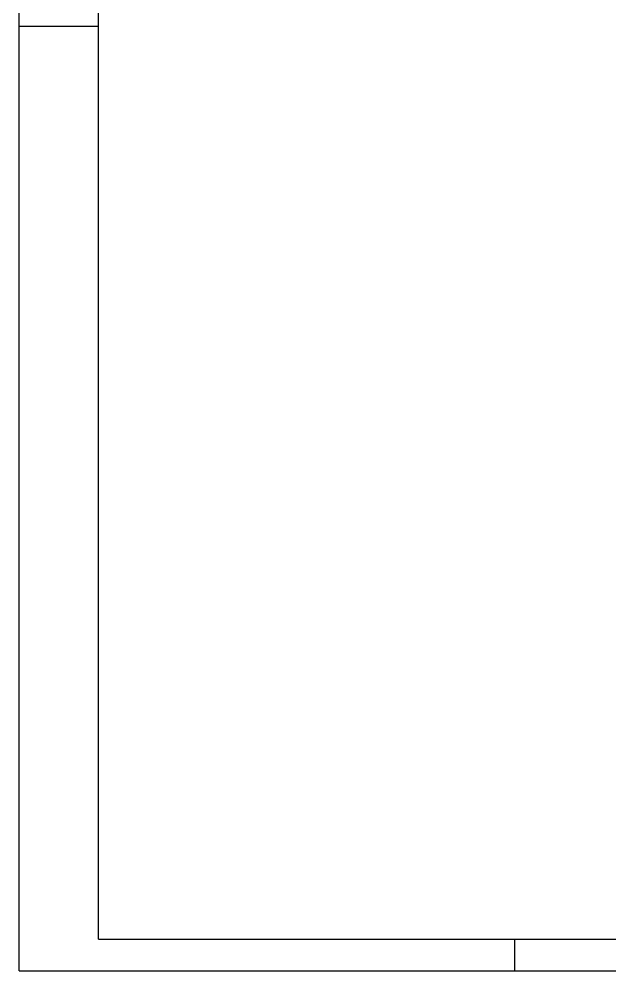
# Model space of a CAD drawing. Extents: x -1098 to 3016, y -832 to 644.
# Drawn here: x -1067.5 to -881.6, y 49.5 to 348.8 of the extents above; entities that cross this region are included whole.
import ezdxf

# ---------------------------------------------------------------- set-up
doc = ezdxf.new("R2010")
doc.units = 0
doc.header["$MEASUREMENT"] = 0
doc.layers.add('MARGEXT', color=2, linetype='CONTINUOUS')
doc.layers.add('MARGINT', color=6, linetype='CONTINUOUS')

msp = doc.modelspace()

# ---------------------------------------------------------------- linework, layer by layer
at = {"layer": 'MARGEXT'}
for p, q in [((-1067.5, 49.5), (-1067.5, 643.5)), ((-1067.5, 346.5), (-1042.5, 346.5)), ((-911.5, 49.5), (-911.5, 59.5)), ((-1067.5, 49.5), (-226.5, 49.5))]:
    msp.add_line(p, q, dxfattribs=at)
at = {"layer": 'MARGINT'}
for q in [(-1042.5, 633.5), (-236.5, 59.5)]:
    msp.add_line((-1042.5, 59.5), q, dxfattribs=at)

doc.saveas('drawing.dxf')
